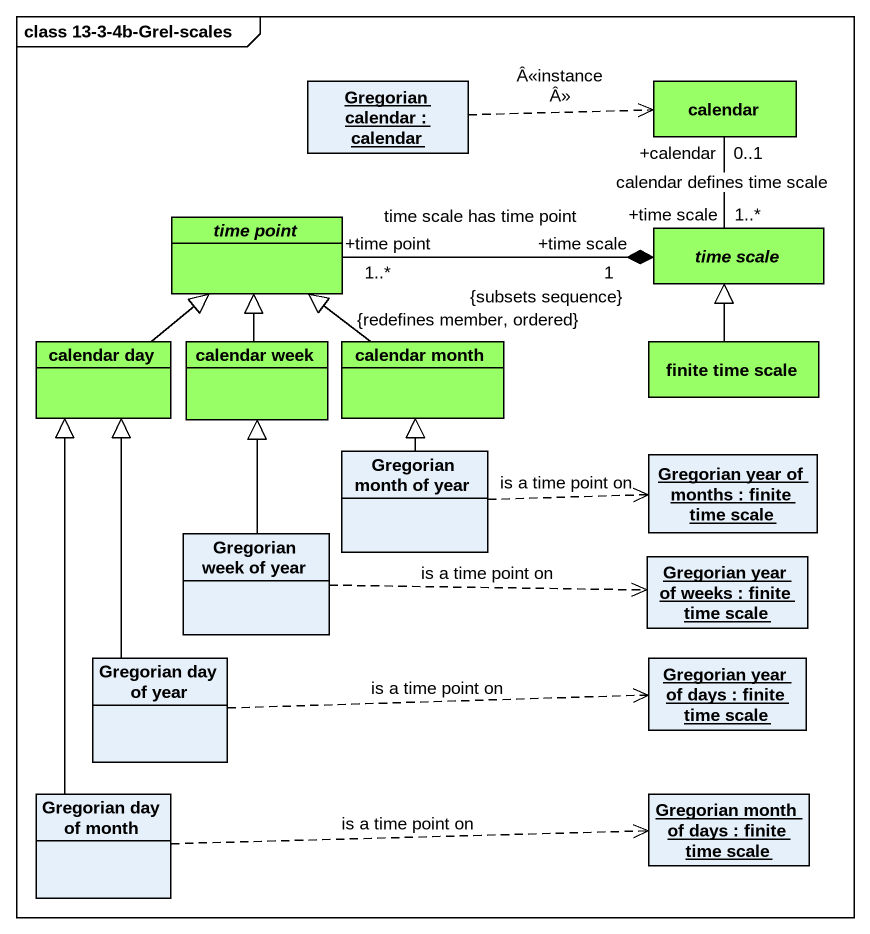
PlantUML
@startuml
mainframe class 13-3-4b-Grel-scales
hide circle
hide empty members
object "Gregorian calendar : calendar" as Gregorian_calendar
class calendar #99FF66
abstract class "time point" as time_point #99FF66
abstract class "time scale" as time_scale #99FF66
class "calendar day" as calendar_day #99FF66
class "calendar week" as calendar_week #99FF66
class "calendar month" as calendar_month #99FF66
class "finite time scale" as finite_time_scale #99FF66
class "Gregorian month of year" as Gregorian_month_of_year
object "Gregorian year of months : finite time scale" as Gregorian_year_of_months
class "Gregorian week of year" as Gregorian_week_of_year
object "Gregorian year of weeks : finite time scale" as Gregorian_year_of_weeks
class "Gregorian day of year" as Gregorian_day_of_year
object "Gregorian year of days : finite time scale" as Gregorian_year_of_days
class "Gregorian day of month" as Gregorian_day_of_month
object "Gregorian month of days : finite time scale" as Gregorian_month_of_days
Gregorian_calendar .right.> calendar : Â<<instanceÂ>>
calendar "+calendar\n0..1" -- "+time scale\n1..*" time_scale : calendar defines time scale
time_scale "1\n+time scale\n{subsets sequence}" *-left- "1..*\n{redefines member, ordered}\n+time point" time_point : time scale has time point
calendar_day -up-|> time_point
calendar_week -up-|> time_point
calendar_month -up-|> time_point
finite_time_scale -up-|> time_scale
Gregorian_month_of_year -up-|> calendar_month
Gregorian_month_of_year .right.> Gregorian_year_of_months : is a time point on
Gregorian_week_of_year -up-|> calendar_week
Gregorian_week_of_year .right.> Gregorian_year_of_weeks : is a time point on
Gregorian_day_of_year -up-|> calendar_day
Gregorian_day_of_year .right.> Gregorian_year_of_days : is a time point on
Gregorian_day_of_month -up-|> calendar_day
Gregorian_day_of_month .right.> Gregorian_month_of_days : is a time point on
@enduml
